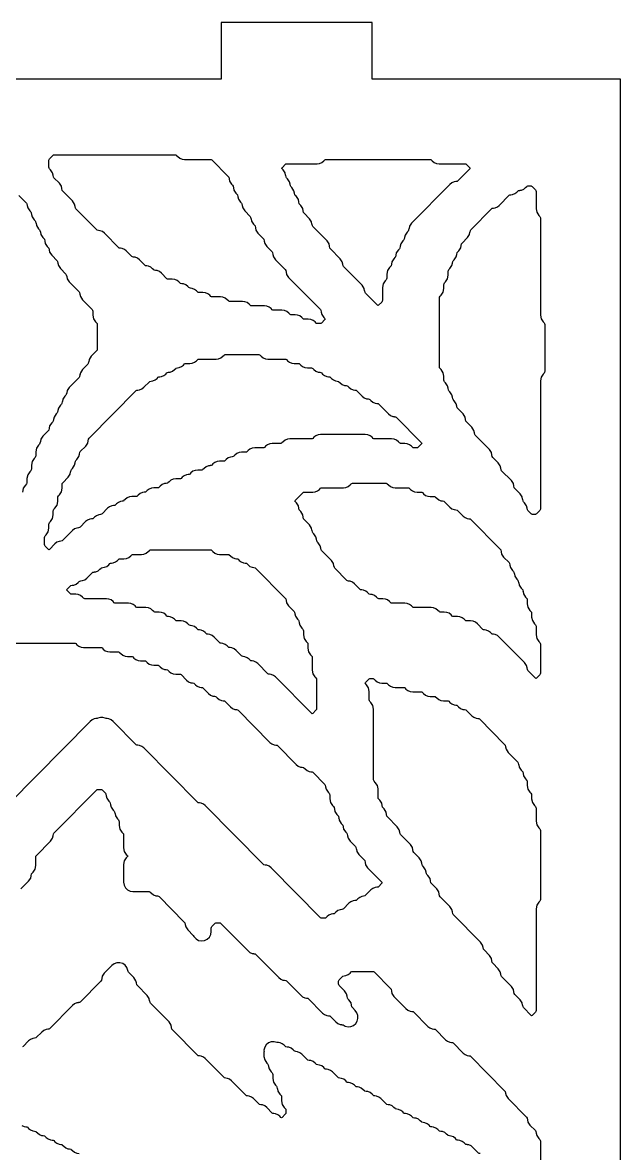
# Model space of a CAD drawing. Header units: millimetres. Extents: x 10 to 410, y 18 to 283.
# Drawn here: x 110.6 to 142.3, y 87.2 to 147 of the extents above; entities that cross this region are included whole.
import ezdxf

# ---------------------------------------------------------------- set-up
doc = ezdxf.new("R2010")
doc.units = ezdxf.units.MM
doc.layers.add('CUT', color=1, linetype='Continuous')

msp = doc.modelspace()

# ---------------------------------------------------------------- linework, layer by layer
at = {"layer": 'CUT'}
for points in [[(121.134, 21), (129.134, 21), (129.134, 24), (142.2679, 24), (142.2679, 144), (129.134, 144), (129.134, 147), (121.134, 147), (121.134, 144), (100.134, 144), (100.134, 147), (92.134, 147), (92.134, 144), (79, 144), (79, 24), (92.134, 24), (92.134, 21), (100.134, 21), (100.134, 24), (121.134, 24)], [(112.115, 139.2069), (112.0617, 139.2608), (112.0362, 139.2993), (112.0273, 139.3445), (112.0273, 139.7163), (112.0362, 139.7615), (112.0617, 139.8), (112.2363, 139.9765), (112.2612, 139.9959), (112.2925, 140), (118.7286, 140), (118.7599, 139.9959), (118.7848, 139.9765), (118.8471, 139.9136), (118.951, 139.8331), (119.0723, 139.7825), (119.2026, 139.7652), (120.5864, 139.7652), (120.6176, 139.7611), (120.6426, 139.7417), (121.5138, 138.8608), (121.5393, 138.8223), (121.5577, 138.7291), (121.5614, 138.7299), (121.5858, 138.6066), (121.6927, 138.4451), (121.7461, 138.3912), (121.7715, 138.3527), (121.7899, 138.2595), (121.7936, 138.2603), (121.818, 138.137), (121.9249, 137.9755), (121.9783, 137.9216), (122.0037, 137.8831), (122.0221, 137.7899), (122.0259, 137.7907), (122.0502, 137.6674), (122.1572, 137.5059), (122.2105, 137.452), (122.236, 137.4135), (122.2544, 137.3203), (122.2581, 137.3211), (122.2824, 137.1978), (122.3894, 137.0363), (122.6749, 136.7476), (122.7004, 136.7091), (122.7188, 136.6159), (122.7225, 136.6167), (122.7469, 136.4934), (122.8538, 136.3319), (122.9072, 136.278), (122.9326, 136.2395), (122.951, 136.1463), (122.9547, 136.1471), (122.9791, 136.0238), (123.086, 135.8623), (123.3716, 135.5735), (123.397, 135.5351), (123.4155, 135.4419), (123.4192, 135.4427), (123.4435, 135.3194), (123.5505, 135.1579), (123.836, 134.8691), (123.8615, 134.8307), (123.8799, 134.7375), (123.8836, 134.7382), (123.9079, 134.615), (124.0149, 134.4535), (124.5327, 133.9299), (124.5581, 133.8915), (124.5765, 133.7983), (124.5803, 133.799), (124.6046, 133.6758), (124.7116, 133.5143), (126.3904, 131.8167), (126.4159, 131.7783), (126.4343, 131.6851), (126.438, 131.6858), (126.4624, 131.5626), (126.5693, 131.4011), (126.6296, 131.3401), (126.6496, 131.3124), (126.6296, 131.2846), (126.448, 131.101), (126.4231, 131.0817), (126.3918, 131.0776), (126.2256, 131.0776), (126.1943, 131.0817), (126.1694, 131.101), (126.1072, 131.164), (126.0032, 131.2445), (125.882, 131.2951), (125.7517, 131.3124), (125.5289, 131.3124), (125.4977, 131.3165), (125.4727, 131.3358), (125.4105, 131.3988), (125.3066, 131.4793), (125.1853, 131.5299), (125.055, 131.5472), (124.8323, 131.5472), (124.801, 131.5513), (124.7761, 131.5706), (124.7138, 131.6336), (124.6099, 131.7141), (124.4886, 131.7647), (124.3583, 131.782), (123.9034, 131.782), (123.8721, 131.7861), (123.8472, 131.8054), (123.785, 131.8684), (123.6811, 131.9489), (123.5598, 131.9995), (123.4295, 132.0168), (122.7423, 132.0168), (122.7111, 132.0209), (122.6861, 132.0402), (122.6239, 132.1032), (122.52, 132.1837), (122.3987, 132.2343), (122.2684, 132.2516), (121.5812, 132.2516), (121.55, 132.2557), (121.525, 132.275), (121.4628, 132.338), (121.3589, 132.4185), (121.2376, 132.4691), (121.1073, 132.4864), (120.6524, 132.4864), (120.6211, 132.4905), (120.5962, 132.5098), (120.5339, 132.5728), (120.43, 132.6533), (120.3087, 132.7039), (120.1784, 132.7212), (119.9557, 132.7212), (119.9244, 132.7253), (119.8995, 132.7446), (119.8373, 132.8076), (119.7334, 132.8881), (119.6121, 132.9387), (119.5238, 132.9504), (119.524, 132.9516), (119.46, 132.9601), (119.4351, 132.9794), (119.3728, 133.0424), (119.2689, 133.1229), (119.1476, 133.1735), (119.0594, 133.1852), (119.0596, 133.1864), (118.9956, 133.1949), (118.9706, 133.2142), (118.9084, 133.2772), (118.8045, 133.3577), (118.6832, 133.4083), (118.5529, 133.4256), (118.3302, 133.4256), (118.2989, 133.4297), (118.274, 133.449), (117.9795, 133.7468), (117.8756, 133.8273), (117.7543, 133.8779), (117.6661, 133.8896), (117.6662, 133.8908), (117.6023, 133.8993), (117.5773, 133.9186), (117.5151, 133.9816), (117.4112, 134.0621), (117.2899, 134.1127), (117.2016, 134.1244), (117.2018, 134.1256), (117.1378, 134.1341), (117.1129, 134.1534), (116.8184, 134.4512), (116.7145, 134.5317), (116.5932, 134.5823), (116.505, 134.594), (116.5052, 134.5952), (116.4412, 134.6037), (116.4162, 134.623), (116.1218, 134.9208), (116.0179, 135.0013), (115.8966, 135.0519), (115.8083, 135.0636), (115.8085, 135.0648), (115.7445, 135.0733), (115.7196, 135.0926), (114.9607, 135.86), (114.8568, 135.9405), (114.7355, 135.9911), (114.6472, 136.0028), (114.6474, 136.004), (114.5834, 136.0125), (114.5585, 136.0319), (113.455, 137.1476), (113.4295, 137.1861), (113.4111, 137.2793), (113.4074, 137.2785), (113.3831, 137.4018), (113.2761, 137.5633), (112.7583, 138.0868), (112.7329, 138.1253), (112.7145, 138.2185), (112.7107, 138.2177), (112.6864, 138.341), (112.5794, 138.5025), (112.2939, 138.7912), (112.2684, 138.8297), (112.25, 138.9229), (112.2463, 138.9221), (112.222, 139.0454)], [(124.5439, 139.5069), (124.5688, 139.5263), (124.6001, 139.5304), (126.2161, 139.5304), (126.3464, 139.5477), (126.4677, 139.5983), (126.5716, 139.6788), (126.6338, 139.7417), (126.6588, 139.7611), (126.69, 139.7652), (132.1973, 139.7652), (132.2285, 139.7611), (132.2535, 139.7417), (132.3157, 139.6788), (132.4196, 139.5983), (132.5409, 139.5477), (132.6712, 139.5304), (134.055, 139.5304), (134.0863, 139.5263), (134.1112, 139.5069), (134.2928, 139.3234), (134.3128, 139.2956), (134.2928, 139.2678), (133.6468, 138.6147), (133.6219, 138.5953), (133.5579, 138.5869), (133.558, 138.5856), (133.4698, 138.5739), (133.3485, 138.5233), (133.2446, 138.4428), (131.2137, 136.3893), (131.1067, 136.2278), (131.0824, 136.1045), (131.0787, 136.1053), (131.0603, 136.0121), (131.0348, 135.9736), (130.9815, 135.9197), (130.8745, 135.7582), (130.8502, 135.6349), (130.8464, 135.6357), (130.828, 135.5425), (130.8026, 135.504), (130.7492, 135.4501), (130.6423, 135.2886), (130.6179, 135.1653), (130.6142, 135.166), (130.5958, 135.0729), (130.5704, 135.0344), (130.517, 134.9805), (130.4101, 134.819), (130.3857, 134.6957), (130.382, 134.6964), (130.3636, 134.6033), (130.3381, 134.5648), (130.2848, 134.5109), (130.1778, 134.3494), (130.1535, 134.2261), (130.1498, 134.2268), (130.1314, 134.1336), (130.1059, 134.0952), (130.0526, 134.0413), (129.9456, 133.8798), (129.9081, 133.6897), (129.9081, 133.4745), (129.8992, 133.4292), (129.8737, 133.3908), (129.8204, 133.3369), (129.7134, 133.1754), (129.6759, 132.9853), (129.6759, 132.3005), (129.6669, 132.2552), (129.6415, 132.2168), (129.4715, 132.0449), (129.4437, 132.0245), (129.4158, 132.0449), (128.7814, 132.6864), (128.7559, 132.7248), (128.7375, 132.818), (128.7338, 132.8173), (128.7095, 132.9405), (128.6025, 133.1021), (127.6203, 134.0952), (127.5948, 134.1336), (127.5764, 134.2268), (127.5727, 134.2261), (127.5484, 134.3494), (127.4414, 134.5109), (126.9236, 135.0344), (126.8982, 135.0729), (126.8798, 135.166), (126.8761, 135.1653), (126.8517, 135.2886), (126.7448, 135.4501), (125.9948, 136.2084), (125.9693, 136.2469), (125.9509, 136.3401), (125.9472, 136.3393), (125.9228, 136.4626), (125.8159, 136.6241), (125.5303, 136.9128), (125.5049, 136.9513), (125.4865, 137.0445), (125.4827, 137.0437), (125.4584, 137.167), (125.3514, 137.3285), (125.2981, 137.3824), (125.2727, 137.4209), (125.2543, 137.5141), (125.2505, 137.5133), (125.2262, 137.6366), (125.1192, 137.7981), (125.0659, 137.852), (125.0404, 137.8905), (125.022, 137.9837), (125.0183, 137.9829), (124.994, 138.1062), (124.887, 138.2677), (124.8337, 138.3216), (124.8082, 138.3601), (124.7898, 138.4533), (124.7861, 138.4525), (124.7618, 138.5758), (124.6548, 138.7373), (124.6015, 138.7912), (124.576, 138.8297), (124.5576, 138.9229), (124.5539, 138.9221), (124.5295, 139.0454), (124.4226, 139.2069), (124.3623, 139.2678), (124.3423, 139.2956), (124.3623, 139.3234)], [(133.0147, 127.9365), (132.9613, 127.9904), (132.9359, 128.0288), (132.9269, 128.0741), (132.9269, 128.2893), (132.8894, 128.4793), (132.7824, 128.6409), (132.7291, 128.6948), (132.7036, 128.7332), (132.6947, 128.7785), (132.6947, 132.4375), (132.7036, 132.4827), (132.7291, 132.5211), (132.7824, 132.5751), (132.8894, 132.7366), (132.9269, 132.9267), (132.9269, 133.1419), (132.9359, 133.1871), (132.9613, 133.2255), (133.0147, 133.2795), (133.1216, 133.441), (133.1591, 133.6311), (133.1591, 133.8463), (133.1681, 133.8915), (133.1935, 133.9299), (133.2469, 133.9839), (133.3538, 134.1454), (133.3782, 134.2686), (133.3819, 134.2679), (133.4003, 134.3611), (133.4257, 134.3995), (133.4791, 134.4535), (133.5861, 134.615), (133.6104, 134.7382), (133.6141, 134.7375), (133.6325, 134.8307), (133.658, 134.8691), (133.7113, 134.9231), (133.8183, 135.0846), (133.8426, 135.2079), (133.8463, 135.2071), (133.8647, 135.3003), (133.8902, 135.3387), (134.1757, 135.6275), (134.2827, 135.789), (134.307, 135.9123), (134.3108, 135.9115), (134.3292, 136.0047), (134.3546, 136.0432), (135.4581, 137.1589), (135.4831, 137.1782), (135.547, 137.1867), (135.5469, 137.188), (135.6351, 137.1997), (135.7564, 137.2503), (135.8603, 137.3308), (136.387, 137.8633), (136.4119, 137.8826), (136.4759, 137.8911), (136.4758, 137.8924), (136.564, 137.9041), (136.6853, 137.9547), (136.7892, 138.0352), (136.8514, 138.0981), (136.8764, 138.1174), (136.9404, 138.1259), (136.9402, 138.1272), (137.0284, 138.1389), (137.1497, 138.1895), (137.2536, 138.27), (137.3159, 138.3329), (137.3408, 138.3522), (137.3721, 138.3564), (137.5383, 138.3564), (137.5696, 138.3522), (137.5945, 138.3329), (137.7691, 138.1564), (137.7946, 138.1179), (137.8035, 138.0727), (137.8035, 137.1531), (137.841, 136.963), (137.948, 136.8015), (138.0013, 136.7476), (138.0268, 136.7091), (138.0357, 136.6639), (138.0357, 131.5179), (138.0733, 131.3278), (138.1802, 131.1663), (138.2336, 131.1123), (138.259, 131.0739), (138.2679, 131.0287), (138.2679, 128.5437), (138.259, 128.4984), (138.2336, 128.46), (138.1802, 128.4061), (138.0733, 128.2445), (138.0357, 128.0545), (138.0357, 121.2648), (138.0268, 121.2196), (138.0013, 121.1812), (137.8267, 121.0046), (137.8018, 120.9853), (137.7705, 120.9811), (137.6043, 120.9811), (137.573, 120.9853), (137.5481, 121.0046), (137.3735, 121.1812), (137.348, 121.2196), (137.3296, 121.3128), (137.3259, 121.3121), (137.3015, 121.4353), (137.1946, 121.5968), (137.1412, 121.6508), (137.1158, 121.6892), (137.0974, 121.7824), (137.0937, 121.7817), (137.0693, 121.9049), (136.9624, 122.0664), (136.6768, 122.3552), (136.6514, 122.3936), (136.6329, 122.4868), (136.6292, 122.4861), (136.6049, 122.6093), (136.4979, 122.7708), (135.9801, 123.2944), (135.9547, 123.3328), (135.9363, 123.426), (135.9326, 123.4253), (135.9082, 123.5485), (135.8013, 123.71), (135.5157, 123.9988), (135.4903, 124.0372), (135.4719, 124.1304), (135.4681, 124.1297), (135.4438, 124.2529), (135.3368, 124.4144), (134.5868, 125.1728), (134.5614, 125.2112), (134.543, 125.3044), (134.5393, 125.3037), (134.5149, 125.4269), (134.408, 125.5885), (134.1224, 125.8772), (134.097, 125.9156), (134.0785, 126.0088), (134.0748, 126.0081), (134.0505, 126.1313), (133.9435, 126.2929), (133.658, 126.5816), (133.6325, 126.62), (133.6141, 126.7132), (133.6104, 126.7125), (133.5861, 126.8357), (133.4791, 126.9973), (133.4257, 127.0512), (133.4003, 127.0896), (133.3819, 127.1828), (133.3782, 127.1821), (133.3538, 127.3053), (133.2469, 127.4669), (133.1935, 127.5208), (133.1681, 127.5592), (133.1497, 127.6524), (133.146, 127.6517), (133.1216, 127.7749)], [(111.8294, 119.3028), (111.804, 119.3412), (111.7951, 119.3864), (111.7951, 119.7582), (111.804, 119.8035), (111.8294, 119.8419), (111.8828, 119.8958), (111.9898, 120.0574), (112.0273, 120.2474), (112.0273, 120.4626), (112.0362, 120.5079), (112.0617, 120.5463), (112.115, 120.6002), (112.222, 120.7618), (112.2595, 120.9518), (112.2595, 121.167), (112.2684, 121.2123), (112.2939, 121.2507), (112.3472, 121.3046), (112.4542, 121.4662), (112.4917, 121.6562), (112.4917, 121.8714), (112.5007, 121.9167), (112.5261, 121.9551), (112.5794, 122.009), (112.6864, 122.1706), (112.7239, 122.3606), (112.7239, 122.5758), (112.7329, 122.6211), (112.7583, 122.6595), (113.0439, 122.9482), (113.1508, 123.1098), (113.1752, 123.233), (113.1789, 123.2323), (113.1973, 123.3255), (113.2228, 123.3639), (113.2761, 123.4178), (113.3831, 123.5794), (113.4074, 123.7026), (113.4111, 123.7019), (113.4295, 123.7951), (113.455, 123.8335), (113.5083, 123.8874), (113.6153, 124.049), (113.6396, 124.1722), (113.6433, 124.1715), (113.6617, 124.2647), (113.6872, 124.3031), (113.9728, 124.5918), (114.0797, 124.7534), (114.1041, 124.8766), (114.1078, 124.8759), (114.1262, 124.9691), (114.1516, 125.0075), (116.6484, 127.5321), (116.6734, 127.5514), (116.7374, 127.5599), (116.7372, 127.5611), (116.8254, 127.5728), (116.9467, 127.6235), (117.0506, 127.704), (117.3451, 128.0017), (117.37, 128.021), (117.434, 128.0295), (117.4339, 128.0307), (117.5221, 128.0424), (117.6434, 128.0931), (117.7473, 128.1736), (117.8095, 128.2365), (117.8345, 128.2558), (117.8985, 128.2643), (117.8983, 128.2655), (117.9865, 128.2772), (118.1078, 128.3279), (118.2117, 128.4084), (118.274, 128.4713), (118.2989, 128.4906), (118.3629, 128.4991), (118.3627, 128.5003), (118.451, 128.512), (118.5723, 128.5627), (118.6762, 128.6432), (118.7384, 128.7061), (118.7633, 128.7254), (118.8273, 128.7339), (118.8272, 128.7351), (118.9154, 128.7468), (119.0367, 128.7975), (119.1406, 128.878), (119.2028, 128.9409), (119.2278, 128.9602), (119.2591, 128.9644), (119.4818, 128.9644), (119.6121, 128.9816), (119.7334, 129.0323), (119.8373, 129.1128), (119.8995, 129.1757), (119.9244, 129.195), (119.9557, 129.1992), (120.8751, 129.1992), (121.0054, 129.2164), (121.1267, 129.2671), (121.2306, 129.3476), (121.2928, 129.4105), (121.3177, 129.4298), (121.349, 129.434), (123.1408, 129.434), (123.172, 129.4298), (123.197, 129.4105), (123.2592, 129.3476), (123.3631, 129.2671), (123.4844, 129.2164), (123.6147, 129.1992), (124.5341, 129.1992), (124.5653, 129.195), (124.5903, 129.1757), (124.6525, 129.1128), (124.7564, 129.0323), (124.8777, 128.9816), (125.008, 128.9644), (125.2307, 128.9644), (125.262, 128.9602), (125.2869, 128.9409), (125.3492, 128.878), (125.4531, 128.7975), (125.5744, 128.7468), (125.7047, 128.7296), (125.9274, 128.7296), (125.9586, 128.7254), (125.9836, 128.7061), (126.0458, 128.6432), (126.1497, 128.5627), (126.271, 128.512), (126.3593, 128.5003), (126.3591, 128.4991), (126.4231, 128.4906), (126.448, 128.4713), (126.5103, 128.4084), (126.6142, 128.3279), (126.7355, 128.2772), (126.8237, 128.2655), (126.8235, 128.2643), (126.8875, 128.2558), (126.9125, 128.2365), (126.9747, 128.1736), (127.0786, 128.0931), (127.1999, 128.0424), (127.2881, 128.0307), (127.288, 128.0295), (127.352, 128.021), (127.3769, 128.0017), (127.4391, 127.9388), (127.543, 127.8583), (127.6643, 127.8076), (127.7526, 127.7959), (127.7524, 127.7947), (127.8164, 127.7862), (127.8413, 127.7669), (127.9036, 127.704), (128.0075, 127.6235), (128.1288, 127.5728), (128.217, 127.5611), (128.2168, 127.5599), (128.2808, 127.5514), (128.3058, 127.5321), (128.6002, 127.2344), (128.7041, 127.1539), (128.8254, 127.1032), (128.9137, 127.0915), (128.9135, 127.0903), (128.9775, 127.0818), (129.0024, 127.0625), (129.0647, 126.9996), (129.1686, 126.9191), (129.2899, 126.8684), (129.3781, 126.8567), (129.3779, 126.8555), (129.4419, 126.847), (129.4669, 126.8277), (129.9935, 126.2952), (130.0974, 126.2147), (130.2187, 126.164), (130.307, 126.1523), (130.3068, 126.1511), (130.3708, 126.1426), (130.3957, 126.1233), (131.7384, 124.7657), (131.7584, 124.7379), (131.7384, 124.7102), (131.5568, 124.5266), (131.5319, 124.5073), (131.5006, 124.5031), (131.3344, 124.5031), (131.3031, 124.5073), (131.2782, 124.5266), (131.216, 124.5895), (131.112, 124.67), (130.9908, 124.7207), (130.8605, 124.7379), (130.6377, 124.7379), (130.6065, 124.7421), (130.5815, 124.7614), (130.5193, 124.8243), (130.4154, 124.9048), (130.2941, 124.9555), (130.1638, 124.9727), (129.2444, 124.9727), (129.2132, 124.9769), (129.1882, 124.9962), (129.126, 125.0591), (129.0221, 125.1396), (128.9008, 125.1903), (128.7705, 125.2075), (126.4013, 125.2075), (126.271, 125.1903), (126.1497, 125.1396), (126.0458, 125.0591), (125.9836, 124.9962), (125.9586, 124.9769), (125.9274, 124.9727), (124.7758, 124.9727), (124.6455, 124.9555), (124.5242, 124.9048), (124.4203, 124.8243), (124.3581, 124.7614), (124.3331, 124.7421), (124.3018, 124.7379), (123.8469, 124.7379), (123.7166, 124.7207), (123.5953, 124.67), (123.4914, 124.5895), (123.4292, 124.5266), (123.4042, 124.5073), (123.373, 124.5031), (122.9181, 124.5031), (122.7878, 124.4859), (122.6665, 124.4352), (122.5626, 124.3547), (122.5003, 124.2918), (122.4754, 124.2725), (122.4441, 124.2683), (122.2214, 124.2683), (122.0911, 124.2511), (121.9698, 124.2004), (121.8659, 124.1199), (121.8037, 124.057), (121.7787, 124.0377), (121.7147, 124.0292), (121.7149, 124.028), (121.6267, 124.0163), (121.5054, 123.9656), (121.4015, 123.8851), (121.3392, 123.8222), (121.3143, 123.8029), (121.283, 123.7987), (121.0603, 123.7987), (120.93, 123.7815), (120.8087, 123.7308), (120.7048, 123.6503), (120.6426, 123.5874), (120.6176, 123.5681), (120.5536, 123.5596), (120.5538, 123.5584), (120.4656, 123.5467), (120.3443, 123.496), (120.2404, 123.4155), (120.1781, 123.3526), (120.1532, 123.3333), (120.1219, 123.3291), (119.8992, 123.3291), (119.7689, 123.3119), (119.6476, 123.2612), (119.5437, 123.1807), (119.4815, 123.1178), (119.4565, 123.0985), (119.3925, 123.09), (119.3927, 123.0888), (119.3045, 123.0771), (119.1832, 123.0264), (119.0793, 122.9459), (119.017, 122.883), (118.9921, 122.8637), (118.9608, 122.8595), (118.7381, 122.8595), (118.6078, 122.8423), (118.4865, 122.7916), (118.3826, 122.7111), (118.3204, 122.6482), (118.2954, 122.6289), (118.2315, 122.6204), (118.2316, 122.6192), (118.1434, 122.6075), (118.0221, 122.5568), (117.9182, 122.4763), (117.8559, 122.4134), (117.831, 122.3941), (117.7997, 122.3899), (117.577, 122.3899), (117.4467, 122.3727), (117.3254, 122.322), (117.2215, 122.2415), (117.1593, 122.1786), (117.1344, 122.1593), (117.0704, 122.1508), (117.0705, 122.1496), (116.9823, 122.1379), (116.861, 122.0872), (116.7571, 122.0067), (116.6949, 121.9438), (116.6699, 121.9245), (116.6386, 121.9203), (116.4159, 121.9203), (116.2856, 121.9031), (116.1643, 121.8524), (116.0604, 121.7719), (115.9982, 121.709), (115.9733, 121.6897), (115.9093, 121.6812), (115.9094, 121.68), (115.8212, 121.6683), (115.6999, 121.6176), (115.596, 121.5371), (115.5338, 121.4742), (115.5088, 121.4549), (115.4448, 121.4464), (115.445, 121.4452), (115.3568, 121.4335), (115.2355, 121.3828), (115.1316, 121.3023), (114.8371, 121.0046), (114.8122, 120.9853), (114.7482, 120.9768), (114.7483, 120.9756), (114.6601, 120.9639), (114.5388, 120.9132), (114.4349, 120.8327), (114.3727, 120.7698), (114.3477, 120.7505), (114.2837, 120.742), (114.2839, 120.7408), (114.1957, 120.7291), (114.0744, 120.6784), (113.9705, 120.5979), (113.676, 120.3002), (113.6511, 120.2809), (113.5871, 120.2724), (113.5873, 120.2712), (113.499, 120.2595), (113.3777, 120.2088), (113.2738, 120.1283), (112.7471, 119.5958), (112.7222, 119.5765), (112.6582, 119.568), (112.6584, 119.5667), (112.5701, 119.5551), (112.4489, 119.5044), (112.3449, 119.4239), (112.0552, 119.1309), (112.0273, 119.1105), (111.9994, 119.1309)], [(125.4727, 122.1317), (125.4977, 122.151), (125.5289, 122.1551), (125.9839, 122.1551), (126.1142, 122.1724), (126.2355, 122.223), (126.3394, 122.3035), (126.4016, 122.3665), (126.4265, 122.3858), (126.4578, 122.3899), (127.6094, 122.3899), (127.7397, 122.4072), (127.861, 122.4578), (127.9649, 122.5383), (128.0271, 122.6013), (128.0521, 122.6206), (128.0833, 122.6247), (129.8751, 122.6247), (129.9064, 122.6206), (129.9313, 122.6013), (129.9935, 122.5383), (130.0974, 122.4578), (130.2187, 122.4072), (130.349, 122.3899), (131.0362, 122.3899), (131.0675, 122.3858), (131.0924, 122.3665), (131.1546, 122.3035), (131.2585, 122.223), (131.3798, 122.1724), (131.5101, 122.1551), (131.7328, 122.1551), (131.7641, 122.151), (131.789, 122.1317), (131.8513, 122.0687), (131.9552, 121.9882), (132.0765, 121.9376), (132.2068, 121.9203), (132.4295, 121.9203), (132.4608, 121.9162), (132.4857, 121.8969), (132.5479, 121.8339), (132.6518, 121.7534), (132.7731, 121.7028), (132.8614, 121.6911), (132.8612, 121.6899), (132.9252, 121.6814), (132.9501, 121.6621), (133.2446, 121.3643), (133.3485, 121.2838), (133.4698, 121.2332), (133.558, 121.2215), (133.5579, 121.2203), (133.6219, 121.2118), (133.6468, 121.1925), (133.9412, 120.8947), (134.0452, 120.8142), (134.1664, 120.7636), (134.2547, 120.7519), (134.2545, 120.7507), (134.3185, 120.7422), (134.3434, 120.7229), (135.9114, 119.1375), (135.9368, 119.0991), (135.9552, 119.0059), (135.959, 119.0066), (135.9833, 118.8833), (136.0903, 118.7218), (136.3758, 118.4331), (136.4013, 118.3947), (136.4197, 118.3015), (136.4234, 118.3022), (136.4477, 118.1789), (136.5547, 118.0174), (136.608, 117.9635), (136.6335, 117.9251), (136.6519, 117.8319), (136.6556, 117.8326), (136.68, 117.7093), (136.7869, 117.5478), (136.8403, 117.4939), (136.8657, 117.4554), (136.8841, 117.3623), (136.8878, 117.363), (136.9122, 117.2397), (137.0191, 117.0782), (137.0725, 117.0243), (137.0979, 116.9858), (137.1163, 116.8927), (137.1201, 116.8934), (137.1444, 116.7701), (137.2514, 116.6086), (137.3047, 116.5547), (137.3301, 116.5162), (137.3391, 116.471), (137.3391, 116.2558), (137.3766, 116.0657), (137.4836, 115.9042), (137.5369, 115.8503), (137.5624, 115.8118), (137.5713, 115.7666), (137.5713, 115.5514), (137.6088, 115.3613), (137.7158, 115.1998), (137.7691, 115.1459), (137.7946, 115.1074), (137.8035, 115.0622), (137.8035, 114.6122), (137.841, 114.4221), (137.948, 114.2606), (138.0013, 114.2067), (138.0268, 114.1682), (138.0357, 114.123), (138.0357, 112.5772), (138.0268, 112.532), (138.0013, 112.4935), (137.8314, 112.3217), (137.8035, 112.3012), (137.7756, 112.3217), (137.3735, 112.7283), (137.348, 112.7668), (137.3296, 112.86), (137.3259, 112.8592), (137.3015, 112.9825), (137.1946, 113.144), (135.8603, 114.4931), (135.7564, 114.5736), (135.6351, 114.6242), (135.5469, 114.6359), (135.547, 114.6372), (135.4831, 114.6457), (135.4581, 114.665), (135.3959, 114.7279), (135.292, 114.8084), (135.1707, 114.859), (135.0824, 114.8707), (135.0826, 114.872), (135.0186, 114.8805), (134.9937, 114.8998), (134.6992, 115.1975), (134.5953, 115.278), (134.474, 115.3286), (134.3437, 115.3459), (134.121, 115.3459), (134.0898, 115.3501), (134.0648, 115.3694), (134.0026, 115.4323), (133.8987, 115.5128), (133.7774, 115.5634), (133.6471, 115.5807), (133.4244, 115.5807), (133.3931, 115.5849), (133.3682, 115.6042), (133.3059, 115.6671), (133.202, 115.7476), (133.0807, 115.7982), (132.9504, 115.8155), (132.7277, 115.8155), (132.6964, 115.8197), (132.6715, 115.839), (132.6093, 115.9019), (132.5054, 115.9824), (132.3841, 116.033), (132.2538, 116.0503), (131.3344, 116.0503), (131.3031, 116.0545), (131.2782, 116.0738), (131.216, 116.1367), (131.112, 116.2172), (130.9908, 116.2678), (130.8605, 116.2851), (130.1733, 116.2851), (130.142, 116.2893), (130.1171, 116.3086), (130.0549, 116.3715), (129.951, 116.452), (129.8297, 116.5026), (129.6994, 116.5199), (129.4767, 116.5199), (129.4454, 116.5241), (129.4204, 116.5434), (129.3582, 116.6063), (129.2543, 116.6868), (129.133, 116.7374), (129.0448, 116.7491), (129.0449, 116.7504), (128.9809, 116.7589), (128.956, 116.7782), (128.8938, 116.8411), (128.7899, 116.9216), (128.6686, 116.9722), (128.5803, 116.9839), (128.5805, 116.9852), (128.5165, 116.9937), (128.4916, 117.013), (128.1971, 117.3107), (128.0932, 117.3912), (127.9719, 117.4418), (127.8837, 117.4535), (127.8838, 117.4548), (127.8199, 117.4633), (127.7949, 117.4826), (127.1559, 118.1288), (127.1304, 118.1672), (127.112, 118.2604), (127.1083, 118.2597), (127.0839, 118.3829), (126.977, 118.5444), (126.4592, 119.068), (126.4337, 119.1064), (126.4153, 119.1996), (126.4116, 119.1989), (126.3873, 119.3221), (126.2803, 119.4836), (126.227, 119.5376), (126.2015, 119.576), (126.1831, 119.6692), (126.1794, 119.6685), (126.1551, 119.7917), (126.0481, 119.9532), (125.9948, 120.0072), (125.9693, 120.0456), (125.9509, 120.1388), (125.9472, 120.1381), (125.9228, 120.2613), (125.8159, 120.4228), (125.5303, 120.7116), (125.5049, 120.75), (125.4865, 120.8432), (125.4827, 120.8425), (125.4584, 120.9657), (125.3514, 121.1272), (125.2981, 121.1812), (125.2727, 121.2196), (125.2543, 121.3128), (125.2505, 121.3121), (125.2262, 121.4353), (125.1192, 121.5968), (125.059, 121.6578), (125.039, 121.6855), (125.059, 121.7133)], [(113.1652, 117.2009), (113.1901, 117.2202), (113.2541, 117.2287), (113.2539, 117.2299), (113.3422, 117.2416), (113.4635, 117.2922), (113.5674, 117.3727), (113.6296, 117.4357), (113.6545, 117.455), (113.7185, 117.4635), (113.7184, 117.4647), (113.8066, 117.4764), (113.9279, 117.527), (114.0318, 117.6075), (114.3263, 117.9053), (114.3512, 117.9246), (114.4152, 117.9331), (114.415, 117.9343), (114.5033, 117.946), (114.6246, 117.9966), (114.7285, 118.0771), (114.7907, 118.1401), (114.8156, 118.1594), (114.8796, 118.1679), (114.8795, 118.1691), (114.9677, 118.1808), (115.089, 118.2314), (115.1929, 118.3119), (115.2551, 118.3749), (115.2801, 118.3942), (115.3441, 118.4027), (115.3439, 118.4039), (115.4321, 118.4156), (115.5534, 118.4662), (115.6573, 118.5467), (115.7196, 118.6097), (115.7445, 118.629), (115.7758, 118.6331), (115.9985, 118.6331), (116.1288, 118.6504), (116.2501, 118.701), (116.354, 118.7815), (116.4162, 118.8445), (116.4412, 118.8638), (116.4724, 118.8679), (116.9274, 118.8679), (117.0577, 118.8852), (117.179, 118.9358), (117.2829, 119.0163), (117.3451, 119.0793), (117.37, 119.0986), (117.4013, 119.1027), (120.5864, 119.1027), (120.6176, 119.0986), (120.6426, 119.0793), (120.7048, 119.0163), (120.8087, 118.9358), (120.93, 118.8852), (121.0603, 118.8679), (121.5152, 118.8679), (121.5465, 118.8638), (121.5714, 118.8445), (121.6337, 118.7815), (121.7376, 118.701), (121.8589, 118.6504), (121.9471, 118.6387), (121.947, 118.6375), (122.0109, 118.629), (122.0359, 118.6097), (122.0981, 118.5467), (122.202, 118.4662), (122.3233, 118.4156), (122.4116, 118.4039), (122.4114, 118.4027), (122.4754, 118.3942), (122.5003, 118.3749), (122.5626, 118.3119), (122.6665, 118.2314), (122.7878, 118.1808), (122.876, 118.1691), (122.8758, 118.1679), (122.9398, 118.1594), (122.9648, 118.1401), (124.5327, 116.5547), (124.5581, 116.5162), (124.5765, 116.423), (124.5803, 116.4238), (124.6046, 116.3005), (124.7116, 116.139), (124.9971, 115.8503), (125.0226, 115.8118), (125.041, 115.7186), (125.0447, 115.7194), (125.069, 115.5961), (125.176, 115.4346), (125.2293, 115.3807), (125.2548, 115.3422), (125.2732, 115.249), (125.2769, 115.2498), (125.3013, 115.1265), (125.4082, 114.965), (125.4616, 114.9111), (125.487, 114.8726), (125.4959, 114.8274), (125.4959, 114.6122), (125.5335, 114.4221), (125.6404, 114.2606), (125.6938, 114.2067), (125.7192, 114.1682), (125.7282, 114.123), (125.7282, 113.9078), (125.7657, 113.7177), (125.8727, 113.5562), (125.926, 113.5023), (125.9514, 113.4638), (125.9604, 113.4186), (125.9604, 112.7338), (125.9979, 112.5437), (126.1049, 112.3822), (126.1582, 112.3283), (126.1837, 112.2898), (126.1926, 112.2446), (126.1926, 110.6988), (126.1837, 110.6536), (126.1582, 110.6151), (125.9882, 110.4433), (125.9604, 110.4228), (125.9325, 110.4433), (124.0172, 112.3799), (123.9133, 112.4604), (123.792, 112.511), (123.7038, 112.5227), (123.7039, 112.524), (123.6399, 112.5324), (123.615, 112.5518), (123.0883, 113.0843), (122.9844, 113.1648), (122.8631, 113.2154), (122.7749, 113.2271), (122.775, 113.2284), (122.7111, 113.2369), (122.6861, 113.2562), (122.6239, 113.3191), (122.52, 113.3996), (122.3987, 113.4502), (122.3104, 113.4619), (122.3106, 113.4632), (122.2466, 113.4717), (122.2217, 113.491), (121.9272, 113.7887), (121.8233, 113.8692), (121.702, 113.9198), (121.6138, 113.9315), (121.614, 113.9328), (121.55, 113.9413), (121.525, 113.9606), (121.4628, 114.0235), (121.3589, 114.104), (121.2376, 114.1546), (121.1494, 114.1663), (121.1495, 114.1676), (121.0855, 114.1761), (121.0606, 114.1954), (120.7661, 114.4931), (120.6622, 114.5736), (120.5409, 114.6242), (120.4527, 114.6359), (120.4529, 114.6372), (120.3889, 114.6457), (120.3639, 114.665), (120.3017, 114.7279), (120.1978, 114.8084), (120.0765, 114.859), (119.9883, 114.8707), (119.9884, 114.872), (119.9244, 114.8805), (119.8995, 114.8998), (119.8373, 114.9627), (119.7334, 115.0432), (119.6121, 115.0938), (119.5238, 115.1055), (119.524, 115.1068), (119.46, 115.1153), (119.4351, 115.1346), (119.3728, 115.1975), (119.2689, 115.278), (119.1476, 115.3286), (119.0173, 115.3459), (118.7946, 115.3459), (118.7633, 115.3501), (118.7384, 115.3694), (118.6762, 115.4323), (118.5723, 115.5128), (118.451, 115.5634), (118.3627, 115.5751), (118.3629, 115.5764), (118.2989, 115.5849), (118.274, 115.6042), (118.2117, 115.6671), (118.1078, 115.7476), (117.9865, 115.7982), (117.8562, 115.8155), (117.6335, 115.8155), (117.6023, 115.8197), (117.5773, 115.839), (117.5151, 115.9019), (117.4112, 115.9824), (117.2899, 116.033), (117.1596, 116.0503), (116.7047, 116.0503), (116.6734, 116.0545), (116.6484, 116.0738), (116.5862, 116.1367), (116.4823, 116.2172), (116.361, 116.2678), (116.2307, 116.2851), (115.5436, 116.2851), (115.5123, 116.2893), (115.4874, 116.3086), (115.4251, 116.3715), (115.3212, 116.452), (115.1999, 116.5026), (115.0696, 116.5199), (113.918, 116.5199), (113.8868, 116.5241), (113.8618, 116.5434), (113.7996, 116.6063), (113.6957, 116.6868), (113.5744, 116.7374), (113.4441, 116.7547), (113.2214, 116.7547), (113.1901, 116.7589), (113.1652, 116.7782), (112.9836, 116.9617), (112.9636, 116.9895), (112.9836, 117.0173)], [(128.956, 112.27), (128.9809, 112.2894), (129.0122, 112.2935), (129.1784, 112.2935), (129.2097, 112.2894), (129.2346, 112.27), (129.2969, 112.2071), (129.4008, 112.1266), (129.5221, 112.076), (129.6524, 112.0587), (129.8751, 112.0587), (129.9064, 112.0546), (129.9313, 112.0352), (129.9935, 111.9723), (130.0974, 111.8918), (130.2187, 111.8412), (130.349, 111.8239), (130.804, 111.8239), (130.8352, 111.8198), (130.8602, 111.8004), (130.9224, 111.7375), (131.0263, 111.657), (131.1476, 111.6064), (131.2779, 111.5891), (131.7328, 111.5891), (131.7641, 111.585), (131.789, 111.5656), (131.8513, 111.5027), (131.9552, 111.4222), (132.0765, 111.3716), (132.2068, 111.3543), (132.4295, 111.3543), (132.4608, 111.3502), (132.4857, 111.3308), (132.5479, 111.2679), (132.6518, 111.1874), (132.7731, 111.1368), (132.9034, 111.1195), (133.1261, 111.1195), (133.1574, 111.1154), (133.1824, 111.096), (133.2446, 111.0331), (133.3485, 110.9526), (133.4698, 110.902), (133.558, 110.8903), (133.5579, 110.889), (133.6219, 110.8805), (133.6468, 110.8612), (133.709, 110.7983), (133.8129, 110.7178), (133.9342, 110.6672), (134.0225, 110.6555), (134.0223, 110.6542), (134.0863, 110.6457), (134.1112, 110.6264), (134.4057, 110.3287), (134.5096, 110.2482), (134.6309, 110.1976), (134.7191, 110.1859), (134.719, 110.1846), (134.7829, 110.1761), (134.8079, 110.1568), (136.1436, 108.8063), (136.1691, 108.7678), (136.1875, 108.6746), (136.1912, 108.6754), (136.2155, 108.5521), (136.3225, 108.3906), (136.8403, 107.8671), (136.8657, 107.8286), (136.8841, 107.7354), (136.8878, 107.7362), (136.9122, 107.6129), (137.0191, 107.4514), (137.0725, 107.3974), (137.0979, 107.359), (137.1163, 107.2658), (137.1201, 107.2666), (137.1444, 107.1433), (137.2514, 106.9818), (137.3047, 106.9278), (137.3301, 106.8894), (137.3391, 106.8442), (137.3391, 106.629), (137.3766, 106.4389), (137.4836, 106.2774), (137.5369, 106.2234), (137.5624, 106.185), (137.5713, 106.1398), (137.5713, 105.9246), (137.6088, 105.7345), (137.7158, 105.573), (137.7691, 105.519), (137.7946, 105.4806), (137.8035, 105.4354), (137.8035, 104.7506), (137.841, 104.5605), (137.948, 104.399), (138.0013, 104.345), (138.0268, 104.3066), (138.0357, 104.2614), (138.0357, 100.6024), (138.0268, 100.5571), (138.0013, 100.5187), (137.948, 100.4648), (137.841, 100.3032), (137.8035, 100.1132), (137.8035, 94.7323), (137.7946, 94.6871), (137.7691, 94.6487), (137.5992, 94.4768), (137.5713, 94.4564), (137.5434, 94.4768), (137.1412, 94.8835), (137.1158, 94.9219), (137.0974, 95.0151), (137.0937, 95.0144), (137.0693, 95.1376), (136.9624, 95.2991), (136.6768, 95.5879), (136.6514, 95.6263), (136.6329, 95.7195), (136.6292, 95.7188), (136.6049, 95.842), (136.4979, 96.0035), (135.9801, 96.5271), (135.9547, 96.5655), (135.9363, 96.6587), (135.9326, 96.658), (135.9082, 96.7812), (135.8013, 96.9427), (135.5157, 97.2315), (135.4903, 97.2699), (135.4719, 97.3631), (135.4681, 97.3624), (135.4438, 97.4856), (135.3368, 97.6472), (135.0513, 97.9359), (135.0258, 97.9743), (135.0074, 98.0675), (135.0037, 98.0668), (134.9794, 98.19), (134.8724, 98.3516), (133.4257, 99.8143), (133.4003, 99.8527), (133.3819, 99.9459), (133.3782, 99.9452), (133.3538, 100.0684), (133.2469, 100.23), (132.7291, 100.7535), (132.7036, 100.7919), (132.6852, 100.8851), (132.6815, 100.8844), (132.6572, 101.0076), (132.5502, 101.1692), (132.2647, 101.4579), (132.2392, 101.4963), (132.2208, 101.5895), (132.2171, 101.5888), (132.1927, 101.712), (132.0858, 101.8736), (132.0324, 101.9275), (132.007, 101.9659), (131.9886, 102.0591), (131.9849, 102.0584), (131.9605, 102.1816), (131.8536, 102.3432), (131.8002, 102.3971), (131.7748, 102.4355), (131.7564, 102.5287), (131.7526, 102.528), (131.7283, 102.6512), (131.6213, 102.8128), (131.3358, 103.1015), (131.3103, 103.1399), (131.2919, 103.2331), (131.2882, 103.2324), (131.2639, 103.3556), (131.1569, 103.5172), (130.6391, 104.0407), (130.6137, 104.0791), (130.5953, 104.1723), (130.5916, 104.1716), (130.5672, 104.2948), (130.4602, 104.4564), (129.9425, 104.9799), (129.917, 105.0183), (129.8986, 105.1115), (129.8949, 105.1108), (129.8706, 105.2341), (129.7636, 105.3956), (129.7103, 105.4495), (129.6848, 105.4879), (129.6664, 105.5811), (129.6627, 105.5804), (129.6383, 105.7037), (129.5314, 105.8652), (129.478, 105.9191), (129.4526, 105.9575), (129.4437, 106.0028), (129.4437, 106.4528), (129.4061, 106.6429), (129.2992, 106.8044), (129.2458, 106.8583), (129.2204, 106.8968), (129.2114, 106.942), (129.2114, 110.6792), (129.1739, 110.8693), (129.0669, 111.0308), (129.0136, 111.0847), (128.9881, 111.1232), (128.9792, 111.1684), (128.9792, 111.6184), (128.9417, 111.8085), (128.8347, 111.97), (128.7745, 112.0309), (128.7545, 112.0587), (128.7745, 112.0865)]]:
    msp.add_lwpolyline(points, close=True, dxfattribs=at)
for points in [[(110.4296, 137.8586), (110.8318, 137.452), (110.8573, 137.4135), (110.8757, 137.3203), (110.8794, 137.3211), (110.9037, 137.1978), (111.0107, 137.0363), (111.064, 136.9824), (111.0895, 136.9439), (111.1079, 136.8507), (111.1116, 136.8515), (111.1359, 136.7282), (111.2429, 136.5667), (111.2962, 136.5128), (111.3217, 136.4743), (111.3401, 136.3811), (111.3438, 136.3819), (111.3682, 136.2586), (111.4751, 136.0971), (111.5285, 136.0432), (111.5539, 136.0047), (111.5723, 135.9115), (111.576, 135.9123), (111.6004, 135.789), (111.7073, 135.6275), (111.7607, 135.5735), (111.7861, 135.5351), (111.8045, 135.4419), (111.8083, 135.4427), (111.8326, 135.3194), (111.9396, 135.1579), (111.9929, 135.1039), (112.0184, 135.0655), (112.0368, 134.9723), (112.0405, 134.9731), (112.0648, 134.8498), (112.1718, 134.6883), (112.4573, 134.3995), (112.4828, 134.3611), (112.5012, 134.2679), (112.5049, 134.2686), (112.5293, 134.1454), (112.6362, 133.9839), (112.9218, 133.6951), (112.9472, 133.6567), (112.9656, 133.5635), (112.9694, 133.5642), (112.9937, 133.441), (113.1007, 133.2795), (113.6184, 132.7559), (113.6439, 132.7175), (113.6623, 132.6243), (113.666, 132.625), (113.6903, 132.5018), (113.7973, 132.3403), (114.3151, 131.8167), (114.3405, 131.7783), (114.3495, 131.7331), (114.3495, 131.5179), (114.387, 131.3278), (114.494, 131.1663), (114.5473, 131.1123), (114.5728, 131.0739), (114.5817, 131.0287), (114.5817, 129.7177), (114.5728, 129.6724), (114.5473, 129.634), (114.2617, 129.3453), (114.1548, 129.1837), (114.1304, 129.0605), (114.1267, 129.0612), (114.1083, 128.968), (114.0829, 128.9296), (113.7973, 128.6409), (113.6903, 128.4793), (113.666, 128.3561), (113.6623, 128.3568), (113.6439, 128.2636), (113.6184, 128.2252), (113.1007, 127.7017), (112.9937, 127.5401), (112.9694, 127.4169), (112.9656, 127.4176), (112.9472, 127.3244), (112.9218, 127.286), (112.8684, 127.2321), (112.7615, 127.0705), (112.7371, 126.9473), (112.7334, 126.948), (112.715, 126.8548), (112.6896, 126.8164), (112.6362, 126.7625), (112.5293, 126.6009), (112.5049, 126.4777), (112.5012, 126.4784), (112.4828, 126.3852), (112.4573, 126.3468), (112.404, 126.2929), (112.297, 126.1313), (112.2727, 126.0081), (112.269, 126.0088), (112.2506, 125.9156), (112.2251, 125.8772), (112.1718, 125.8233), (112.0648, 125.6617), (112.0405, 125.5385), (112.0368, 125.5392), (112.0184, 125.446), (111.9929, 125.4076), (111.7073, 125.1189), (111.6004, 124.9573), (111.576, 124.8341), (111.5723, 124.8348), (111.5539, 124.7416), (111.5285, 124.7032), (111.4751, 124.6492), (111.3682, 124.4877), (111.3306, 124.2977), (111.3306, 124.0824), (111.3217, 124.0372), (111.2962, 123.9988), (111.2429, 123.9448), (111.1359, 123.7833), (111.0984, 123.5933), (111.0984, 123.378), (111.0895, 123.3328), (111.064, 123.2944), (111.0107, 123.2404), (110.9037, 123.0789), (110.8662, 122.8889), (110.8662, 122.6736), (110.8573, 122.6284), (110.8318, 122.59), (110.7785, 122.536), (110.6715, 122.3745), (110.6472, 122.2513), (110.6434, 122.252), (110.625, 122.1588)], [(109.0414, 114.1719), (113.3876, 114.1719), (113.4189, 114.1678), (113.4438, 114.1484), (113.506, 114.0855), (113.6099, 114.005), (113.7312, 113.9544), (113.8615, 113.9371), (114.7809, 113.9371), (114.8122, 113.933), (114.8371, 113.9136), (114.8993, 113.8507), (115.0033, 113.7702), (115.1246, 113.7196), (115.2549, 113.7023), (115.7098, 113.7023), (115.741, 113.6982), (115.766, 113.6788), (115.8282, 113.6159), (115.9321, 113.5354), (116.0534, 113.4848), (116.1837, 113.4675), (116.4064, 113.4675), (116.4377, 113.4634), (116.4626, 113.444), (116.5249, 113.3811), (116.6288, 113.3006), (116.7501, 113.25), (116.8804, 113.2327), (117.1031, 113.2327), (117.1344, 113.2286), (117.1593, 113.2092), (117.2215, 113.1463), (117.3254, 113.0658), (117.4467, 113.0152), (117.577, 112.9979), (117.7997, 112.9979), (117.831, 112.9938), (117.8559, 112.9744), (117.9182, 112.9115), (118.0221, 112.831), (118.1434, 112.7804), (118.2316, 112.7687), (118.2315, 112.7674), (118.2954, 112.759), (118.3204, 112.7396), (118.3826, 112.6767), (118.4865, 112.5962), (118.6078, 112.5456), (118.7381, 112.5283), (118.9608, 112.5283), (118.9921, 112.5242), (119.017, 112.5048), (119.3115, 112.2071), (119.4154, 112.1266), (119.5367, 112.076), (119.6249, 112.0643), (119.6248, 112.063), (119.6888, 112.0546), (119.7137, 112.0352), (119.7759, 111.9723), (119.8798, 111.8918), (120.0011, 111.8412), (120.0894, 111.8295), (120.0892, 111.8282), (120.1532, 111.8198), (120.1781, 111.8004), (120.4726, 111.5027), (120.5765, 111.4222), (120.6978, 111.3716), (120.786, 111.3599), (120.7859, 111.3586), (120.8498, 111.3502), (120.8748, 111.3308), (120.937, 111.2679), (121.0409, 111.1874), (121.1622, 111.1368), (121.2505, 111.1251), (121.2503, 111.1238), (121.3143, 111.1154), (121.3392, 111.096), (121.6337, 110.7983), (121.7376, 110.7178), (121.8589, 110.6672), (121.9471, 110.6555), (121.947, 110.6542), (122.0109, 110.6457), (122.0359, 110.6264), (123.7236, 108.9199), (123.8275, 108.8394), (123.9488, 108.7888), (124.0371, 108.7771), (124.0369, 108.7758), (124.1009, 108.7673), (124.1258, 108.748), (125.117, 107.7459), (125.2209, 107.6654), (125.3422, 107.6148), (125.4304, 107.6031), (125.4302, 107.6018), (125.4942, 107.5933), (125.5192, 107.574), (125.5814, 107.5111), (125.6853, 107.4306), (125.8066, 107.38), (125.8948, 107.3683), (125.8947, 107.367), (125.9586, 107.3585), (125.9836, 107.3392), (126.6227, 106.693), (126.6481, 106.6546), (126.6665, 106.5614), (126.6702, 106.5621), (126.6946, 106.4389), (126.8015, 106.2774), (126.8549, 106.2234), (126.8803, 106.185), (126.8893, 106.1398), (126.8893, 105.9246), (126.9268, 105.7345), (127.0338, 105.573), (127.0871, 105.519), (127.1125, 105.4806), (127.1309, 105.3874), (127.1347, 105.3881), (127.159, 105.2649), (127.266, 105.1034), (127.3193, 105.0494), (127.3448, 105.011), (127.3632, 104.9178), (127.3669, 104.9185), (127.3912, 104.7953), (127.4982, 104.6338), (127.5515, 104.5798), (127.577, 104.5414), (127.5954, 104.4482), (127.5991, 104.4489), (127.6234, 104.3257), (127.7304, 104.1642), (127.7837, 104.1102), (127.8092, 104.0718), (127.8276, 103.9786), (127.8313, 103.9793), (127.8557, 103.8561), (127.9626, 103.6946), (128.2482, 103.4058), (128.2736, 103.3674), (128.292, 103.2742), (128.2958, 103.2749), (128.3201, 103.1517), (128.4271, 102.9902), (128.7126, 102.7014), (128.7381, 102.663), (128.7565, 102.5698), (128.7602, 102.5705), (128.7845, 102.4473), (128.8915, 102.2858), (129.6484, 101.5204), (129.6684, 101.4927), (129.6484, 101.4649), (129.4669, 101.2813), (129.4419, 101.262), (129.3779, 101.2535), (129.3781, 101.2523), (129.2899, 101.2406), (129.1686, 101.1899), (129.0647, 101.1095), (128.7702, 100.8117), (128.7453, 100.7924), (128.6813, 100.7839), (128.6814, 100.7827), (128.5932, 100.771), (128.4719, 100.7203), (128.368, 100.6399), (128.3058, 100.5769), (128.2808, 100.5576), (128.2168, 100.5491), (128.217, 100.5479), (128.1288, 100.5362), (128.0075, 100.4855), (127.9036, 100.4051), (127.6091, 100.1073), (127.5842, 100.088), (127.5202, 100.0795), (127.5204, 100.0783), (127.4321, 100.0666), (127.3108, 100.0159), (127.2069, 99.9355), (127.1447, 99.8725), (127.1197, 99.8532), (127.0558, 99.8447), (127.0559, 99.8435), (126.9677, 99.8318), (126.8464, 99.7811), (126.7425, 99.7006), (126.6802, 99.6377), (126.6553, 99.6184), (126.624, 99.6143), (126.4578, 99.6143), (126.4265, 99.6184), (126.4016, 99.6377), (123.785, 102.2835), (123.6811, 102.364), (123.5598, 102.4146), (123.4715, 102.4263), (123.4717, 102.4275), (123.4077, 102.436), (123.3828, 102.4553), (120.3017, 105.5707), (120.1978, 105.6512), (120.0765, 105.7018), (119.9883, 105.7135), (119.9884, 105.7147), (119.9244, 105.7232), (119.8995, 105.7425), (117.0506, 108.6231), (116.9467, 108.7036), (116.8254, 108.7542), (116.7372, 108.7659), (116.7374, 108.7672), (116.6734, 108.7756), (116.6484, 108.795), (115.4251, 110.0319), (115.3212, 110.1124), (115.1999, 110.163), (115.1117, 110.1747), (115.1118, 110.176), (115.0473, 110.1845), (115.0065, 110.2015), (114.8796, 110.2358), (114.7482, 110.2358), (114.6213, 110.2015), (114.5805, 110.1845), (114.516, 110.176), (114.5161, 110.1747), (114.4279, 110.163), (114.3066, 110.1124), (114.2027, 110.0319), (107.063, 102.8128)], [(110.5485, 101.1715), (110.9539, 101.5814), (111.0609, 101.7429), (111.0852, 101.8661), (111.0889, 101.8654), (111.1073, 101.9586), (111.1328, 101.997), (111.1861, 102.051), (111.2931, 102.2125), (111.3306, 102.4026), (111.3306, 102.8526), (111.3396, 102.8978), (111.365, 102.9362), (112.115, 103.6946), (112.222, 103.8561), (112.2463, 103.9793), (112.25, 103.9786), (112.2684, 104.0718), (112.2939, 104.1102), (114.5585, 106.4), (114.5834, 106.4193), (114.6147, 106.4235), (114.7809, 106.4235), (114.8122, 106.4193), (114.8371, 106.4), (115.0117, 106.2234), (115.0372, 106.185), (115.0556, 106.0918), (115.0593, 106.0925), (115.0837, 105.9693), (115.1906, 105.8078), (115.244, 105.7538), (115.2694, 105.7154), (115.2878, 105.6222), (115.2915, 105.6229), (115.3159, 105.4997), (115.4228, 105.3382), (115.4762, 105.2842), (115.5016, 105.2458), (115.52, 105.1526), (115.5238, 105.1533), (115.5481, 105.0301), (115.6551, 104.8686), (115.7084, 104.8146), (115.7338, 104.7762), (115.7428, 104.731), (115.7428, 104.5158), (115.7803, 104.3257), (115.8873, 104.1642), (115.9406, 104.1102), (115.9661, 104.0718), (115.975, 104.0266), (115.975, 103.3418), (116.0125, 103.1517), (116.1195, 102.9902), (116.1797, 102.9292), (116.1997, 102.9015), (116.1797, 102.8737), (116.1195, 102.8128), (116.0125, 102.6512), (115.975, 102.4612), (115.975, 101.5231), (115.9995, 101.3686), (116.0705, 101.2292), (116.1811, 101.1186), (116.3205, 101.0475), (116.475, 101.0231), (117.3353, 101.0231), (117.3666, 101.0189), (117.3915, 100.9996), (117.4537, 100.9367), (117.5577, 100.8562), (117.679, 100.8055), (117.7672, 100.7938), (117.767, 100.7926), (117.831, 100.7841), (117.8559, 100.7648), (119.1917, 99.4142), (119.2171, 99.3758), (119.2355, 99.2826), (119.2392, 99.2833), (119.2636, 99.1601), (119.3705, 98.9986), (119.6561, 98.7098), (119.7025, 98.6398), (119.8103, 98.5228), (119.9495, 98.4456), (120.1058, 98.416), (120.2635, 98.4371), (120.4066, 98.5066), (120.5207, 98.6176), (120.594, 98.7588), (120.6194, 98.9158), (120.6194, 99.0958), (120.6283, 99.141), (120.6537, 99.1794), (120.8284, 99.356), (120.8533, 99.3753), (120.8846, 99.3795), (121.0508, 99.3795), (121.0821, 99.3753), (121.107, 99.356), (122.5626, 97.8843), (122.6665, 97.8038), (122.7878, 97.7531), (122.876, 97.7414), (122.8758, 97.7402), (122.9398, 97.7317), (122.9648, 97.7124), (124.1881, 96.4755), (124.292, 96.395), (124.4133, 96.3443), (124.5015, 96.3326), (124.5014, 96.3314), (124.5653, 96.3229), (124.5903, 96.3036), (125.3492, 95.5362), (125.4531, 95.4558), (125.5744, 95.4051), (125.6626, 95.3934), (125.6624, 95.3922), (125.7264, 95.3837), (125.7514, 95.3644), (126.5103, 94.597), (126.6142, 94.5165), (126.7355, 94.4659), (126.8237, 94.4542), (126.8235, 94.453), (126.8875, 94.4445), (126.9125, 94.4252), (127.2069, 94.1274), (127.3108, 94.0469), (127.4321, 93.9963), (127.5204, 93.9846), (127.5202, 93.9834), (127.5848, 93.9748), (127.591, 93.9722), (127.7099, 93.9059), (127.8566, 93.875), (128.0059, 93.889), (128.1443, 93.9466), (128.2594, 94.0426), (128.3409, 94.1685), (128.3814, 94.3128), (128.3773, 94.4627), (128.3289, 94.6046), (128.2407, 94.7258), (128.0847, 94.8835), (128.0593, 94.9219), (128.0409, 95.0151), (128.0371, 95.0144), (128.0128, 95.1376), (127.9058, 95.2991), (127.8525, 95.3531), (127.8271, 95.3915), (127.8087, 95.4847), (127.8049, 95.484), (127.7806, 95.6072), (127.6736, 95.7687), (127.3881, 96.0575), (127.3626, 96.0959), (127.3537, 96.1411), (127.3537, 96.2781), (127.3626, 96.3234), (127.3881, 96.3618), (127.5627, 96.5384), (127.5876, 96.5577), (127.6516, 96.5662), (127.6515, 96.5674), (127.7397, 96.5791), (127.861, 96.6298), (127.9649, 96.7103), (128.0271, 96.7732), (128.0521, 96.7925), (128.0833, 96.7966), (129.1784, 96.7966), (129.2097, 96.7925), (129.2346, 96.7732), (130.1059, 95.8922), (130.1314, 95.8538), (130.1498, 95.7606), (130.1535, 95.7613), (130.1778, 95.6381), (130.2848, 95.4765), (130.9224, 94.8318), (131.0263, 94.7514), (131.1476, 94.7007), (131.2358, 94.689), (131.2357, 94.6878), (131.2997, 94.6793), (131.3246, 94.66), (132.0835, 93.8926), (132.1874, 93.8121), (132.3087, 93.7615), (132.3969, 93.7498), (132.3968, 93.7486), (132.4608, 93.7401), (132.4857, 93.7208), (133.0124, 93.1882), (133.1163, 93.1077), (133.2376, 93.0571), (133.3258, 93.0454), (133.3256, 93.0442), (133.3896, 93.0357), (133.4146, 93.0164), (133.9412, 92.4838), (134.0452, 92.4033), (134.1664, 92.3527), (134.2547, 92.341), (134.2545, 92.3398), (134.3185, 92.3313), (134.3434, 92.312), (136.1436, 90.4918), (136.1691, 90.4534), (136.1875, 90.3602), (136.1912, 90.3609), (136.2155, 90.2376), (136.3225, 90.0761), (137.3047, 89.083), (137.3301, 89.0445), (137.3485, 88.9514), (137.3523, 88.9521), (137.3766, 88.8288), (137.4836, 88.6673), (137.7691, 88.3786), (137.7946, 88.3401), (137.813, 88.2469), (137.8167, 88.2477), (137.841, 88.1244), (137.948, 87.9629), (138.0013, 87.909), (138.0268, 87.8705), (138.0357, 87.8253), (138.0357, 85.5751)], [(134.8504, 87.1655), (134.7864, 87.174), (134.7615, 87.1933), (134.467, 87.491), (134.3631, 87.5715), (134.2418, 87.6221), (134.1536, 87.6338), (134.1537, 87.6351), (134.0898, 87.6436), (134.0648, 87.6629), (134.0026, 87.7258), (133.8987, 87.8063), (133.7774, 87.8569), (133.6891, 87.8686), (133.6893, 87.8699), (133.6253, 87.8784), (133.6004, 87.8977), (133.5381, 87.9606), (133.4342, 88.0411), (133.3129, 88.0917), (133.2247, 88.1034), (133.2249, 88.1047), (133.1609, 88.1132), (133.1359, 88.1325), (133.0737, 88.1954), (132.9698, 88.2759), (132.8485, 88.3265), (132.7603, 88.3382), (132.7604, 88.3395), (132.6964, 88.348), (132.6715, 88.3673), (132.6093, 88.4302), (132.5054, 88.5107), (132.3841, 88.5613), (132.2958, 88.573), (132.296, 88.5743), (132.232, 88.5828), (132.2071, 88.6021), (132.1448, 88.665), (132.0409, 88.7455), (131.9196, 88.7961), (131.8314, 88.8078), (131.8316, 88.8091), (131.7676, 88.8176), (131.7426, 88.8369), (131.6804, 88.8998), (131.5765, 88.9803), (131.4552, 89.0309), (131.367, 89.0426), (131.3671, 89.0439), (131.3031, 89.0524), (131.2782, 89.0717), (131.216, 89.1346), (131.112, 89.2151), (130.9908, 89.2657), (130.9025, 89.2774), (130.9027, 89.2787), (130.8387, 89.2872), (130.8138, 89.3065), (130.7515, 89.3694), (130.6476, 89.4499), (130.5263, 89.5005), (130.4381, 89.5122), (130.4382, 89.5135), (130.3743, 89.522), (130.3493, 89.5413), (130.2871, 89.6042), (130.1832, 89.6847), (130.0619, 89.7353), (129.9736, 89.747), (129.9738, 89.7483), (129.9098, 89.7568), (129.8849, 89.7761), (129.5904, 90.0738), (129.4865, 90.1543), (129.3652, 90.2049), (129.277, 90.2166), (129.2772, 90.2179), (129.2132, 90.2264), (129.1882, 90.2457), (129.126, 90.3086), (129.0221, 90.3891), (128.9008, 90.4397), (128.8126, 90.4514), (128.8127, 90.4527), (128.7487, 90.4612), (128.7238, 90.4805), (128.6616, 90.5434), (128.5576, 90.6239), (128.4364, 90.6745), (128.3481, 90.6862), (128.3483, 90.6875), (128.2843, 90.696), (128.2594, 90.7153), (128.1971, 90.7782), (128.0932, 90.8587), (127.9719, 90.9093), (127.8837, 90.921), (127.8838, 90.9223), (127.8199, 90.9308), (127.7949, 90.9501), (127.7327, 91.013), (127.6288, 91.0935), (127.5075, 91.1441), (127.4192, 91.1558), (127.4194, 91.1571), (127.3554, 91.1656), (127.3305, 91.1849), (127.036, 91.4826), (126.9321, 91.5631), (126.8108, 91.6138), (126.7226, 91.6254), (126.7228, 91.6267), (126.6588, 91.6352), (126.6338, 91.6545), (126.5716, 91.7174), (126.4677, 91.7979), (126.3464, 91.8486), (126.2582, 91.8603), (126.2583, 91.8615), (126.1943, 91.87), (126.1694, 91.8893), (126.1072, 91.9522), (126.0032, 92.0327), (125.882, 92.0834), (125.7937, 92.0951), (125.7939, 92.0963), (125.7299, 92.1048), (125.705, 92.1241), (125.4105, 92.4218), (125.3066, 92.5023), (125.1853, 92.553), (125.0971, 92.5647), (125.0972, 92.5659), (125.0332, 92.5744), (125.0083, 92.5937), (124.9461, 92.6566), (124.8422, 92.7371), (124.7209, 92.7878), (124.6326, 92.7995), (124.6328, 92.8007), (124.5688, 92.8092), (124.5439, 92.8285), (124.4816, 92.8914), (124.3777, 92.9719), (124.2564, 93.0226), (124.1682, 93.0343), (124.1684, 93.0355), (124.1038, 93.0441), (124.0955, 93.0475), (123.9461, 93.0842), (123.7927, 93.0738), (123.6497, 93.0173), (123.5307, 92.92), (123.4468, 92.7912), (123.4061, 92.6429), (123.409, 92.5702), (123.406, 92.5702), (123.406, 92.3061), (123.4435, 92.1161), (123.5505, 91.9545), (123.6038, 91.9006), (123.6293, 91.8622), (123.6477, 91.769), (123.6514, 91.7697), (123.6757, 91.6465), (123.7827, 91.4849), (123.836, 91.431), (123.8615, 91.3926), (123.8704, 91.3473), (123.8704, 91.1321), (123.9079, 90.942), (124.0149, 90.7805), (124.0683, 90.7266), (124.0937, 90.6882), (124.1121, 90.595), (124.1158, 90.5957), (124.1402, 90.4724), (124.2471, 90.3109), (124.3005, 90.257), (124.3259, 90.2186), (124.3349, 90.1733), (124.3349, 89.9581), (124.3724, 89.768), (124.4793, 89.6065), (124.5327, 89.5526), (124.5581, 89.5141), (124.5671, 89.4689), (124.5671, 89.3319), (124.5581, 89.2867), (124.5327, 89.2483), (124.3627, 89.0764), (124.3349, 89.056), (124.307, 89.0764), (124.2494, 89.1346), (124.1455, 89.2151), (124.0242, 89.2657), (123.936, 89.2774), (123.9361, 89.2787), (123.8721, 89.2872), (123.8472, 89.3065), (123.5528, 89.6042), (123.4488, 89.6847), (123.3276, 89.7353), (123.2393, 89.747), (123.2395, 89.7483), (123.1755, 89.7568), (123.1506, 89.7761), (122.8561, 90.0738), (122.7522, 90.1543), (122.6309, 90.2049), (122.5427, 90.2166), (122.5428, 90.2179), (122.4788, 90.2264), (122.4539, 90.2457), (121.695, 91.013), (121.5911, 91.0935), (121.4698, 91.1441), (121.3816, 91.1558), (121.3817, 91.1571), (121.3177, 91.1656), (121.2928, 91.1849), (120.3017, 92.187), (120.1978, 92.2675), (120.0765, 92.3182), (119.9883, 92.3299), (119.9884, 92.3311), (119.9244, 92.3396), (119.8995, 92.3589), (118.5638, 93.7095), (118.5383, 93.7479), (118.5199, 93.8411), (118.5162, 93.8404), (118.4919, 93.9636), (118.3849, 94.1251), (117.4027, 95.1183), (117.3772, 95.1567), (117.3588, 95.2499), (117.3551, 95.2492), (117.3308, 95.3724), (117.2238, 95.5339), (116.706, 96.0575), (116.6806, 96.0959), (116.6622, 96.1891), (116.6585, 96.1884), (116.6341, 96.3116), (116.5272, 96.4731), (116.2416, 96.7619), (116.2161, 96.8003), (116.2048, 96.858), (116.1519, 97.0028), (116.0575, 97.1247), (115.9305, 97.212), (115.7829, 97.2564), (115.6287, 97.2538), (115.4827, 97.2043), (115.3587, 97.1127), (114.9584, 96.7079), (114.8514, 96.5464), (114.8271, 96.4232), (114.8234, 96.4239), (114.805, 96.3307), (114.7795, 96.2923), (113.676, 95.1765), (113.6511, 95.1572), (113.5871, 95.1487), (113.5873, 95.1475), (113.499, 95.1358), (113.3777, 95.0851), (113.2738, 95.0046), (112.0505, 93.7677), (112.0256, 93.7484), (111.9616, 93.7399), (111.9617, 93.7387), (111.8735, 93.727), (111.7522, 93.6763), (111.6483, 93.5958), (111.3538, 93.2981), (111.3289, 93.2788), (111.2649, 93.2703), (111.2651, 93.2691), (111.1768, 93.2574), (111.0555, 93.2067), (110.9516, 93.1262), (110.6572, 92.8285), (110.6322, 92.8092)], [(110.5911, 88.6465), (110.7124, 88.5959), (110.8006, 88.5842), (110.8005, 88.583), (110.8645, 88.5745), (110.8894, 88.5552), (110.9516, 88.4922), (111.0555, 88.4117), (111.1768, 88.3611), (111.2651, 88.3494), (111.2649, 88.3482), (111.3289, 88.3397), (111.3538, 88.3204), (111.4161, 88.2574), (111.52, 88.1769), (111.6413, 88.1263), (111.7295, 88.1146), (111.7293, 88.1134), (111.7933, 88.1049), (111.8183, 88.0855), (111.8805, 88.0226), (111.9844, 87.9421), (112.1057, 87.8915), (112.1939, 87.8798), (112.1938, 87.8786), (112.2578, 87.8701), (112.2827, 87.8507), (112.3449, 87.7878), (112.4489, 87.7073), (112.5701, 87.6567), (112.6584, 87.645), (112.6582, 87.6438), (112.7222, 87.6353), (112.7471, 87.6159), (112.8094, 87.553), (112.9133, 87.4725), (113.0346, 87.4219), (113.1228, 87.4102), (113.1227, 87.409), (113.1866, 87.4005), (113.2116, 87.3811), (113.2738, 87.3182), (113.3777, 87.2377), (113.499, 87.1871), (113.6293, 87.1698)]]:
    msp.add_lwpolyline(points, dxfattribs=at)

doc.saveas('drawing.dxf')
